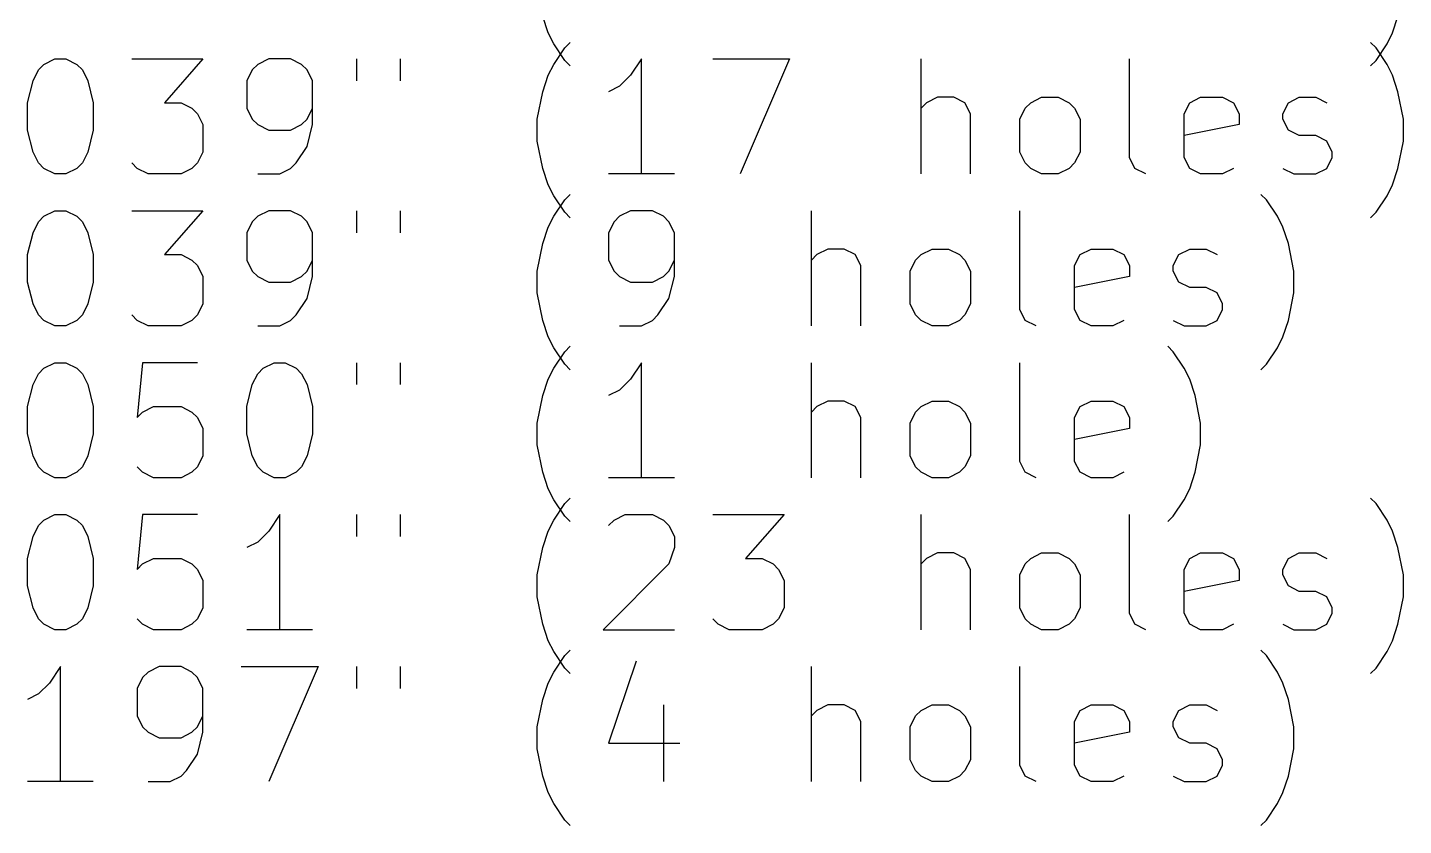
# Model space of a CAD drawing. Extents: x 45 to 193, y -202 to -40.
# Drawn here: x 82.5 to 118.35, y -201.78 to -180.97 of the extents above; entities that cross this region are included whole.
import ezdxf

# ---------------------------------------------------------------- set-up
doc = ezdxf.new("R2010")
doc.units = 0
doc.header["$MEASUREMENT"] = 0
doc.layers.add('BLACK', color=7, linetype='CONTINUOUS')

msp = doc.modelspace()

# ---------------------------------------------------------------- linework, layer by layer
at = {"layer": 'Black'}
for p, q in [((96.0679, -181.118), (95.925, -180.689)), ((118.068, -181.118), (118.211, -180.689)), ((96.2107, -181.404), (96.0679, -181.118)), ((96.4964, -181.832), (96.2107, -181.404)), ((96.4964, -181.506), (96.6393, -181.364)), ((117.639, -181.506), (117.496, -181.364)), ((117.639, -181.832), (117.925, -181.404)), ((117.925, -181.404), (118.068, -181.118)), ((82.925, -181.935), (83.2107, -181.792)), ((83.2107, -181.792), (83.4964, -181.792)), ((83.4964, -181.792), (83.7821, -181.935)), ((85.2107, -181.792), (87.0679, -181.792)), ((87.0679, -181.792), (86.0679, -182.935)), ((88.7821, -181.792), (88.4964, -181.935)), ((89.3536, -181.792), (88.7821, -181.792)), ((89.6393, -181.935), (89.3536, -181.792)), ((91.0679, -181.792), (91.0679, -182.364)), ((92.2107, -181.792), (92.2107, -182.364)), ((96.2107, -181.935), (96.4964, -181.506)), ((98.4964, -181.792), (98.2107, -182.221)), ((98.4964, -184.792), (98.4964, -181.792)), ((100.354, -181.792), (102.354, -181.792)), ((102.354, -181.792), (101.068, -184.792)), ((105.782, -184.792), (105.782, -181.792)), ((111.211, -184.364), (111.211, -181.792)), ((117.925, -181.935), (117.639, -181.506)), ((82.6393, -182.364), (82.7821, -182.078)), ((82.7821, -182.078), (82.925, -181.935)), ((83.7821, -181.935), (83.925, -182.078)), ((83.925, -182.078), (84.0679, -182.364)), ((88.3536, -182.078), (88.2107, -182.364)), ((88.4964, -181.935), (88.3536, -182.078)), ((89.7821, -182.078), (89.6393, -181.935)), ((89.925, -182.364), (89.7821, -182.078)), ((96.0679, -182.221), (96.2107, -181.935)), ((96.6393, -181.975), (96.4964, -181.832)), ((117.496, -181.975), (117.639, -181.832)), ((118.068, -182.221), (117.925, -181.935)), ((82.4964, -182.935), (82.6393, -182.364)), ((84.0679, -182.364), (84.2107, -182.935)), ((88.2107, -182.364), (88.2107, -183.078)), ((89.925, -183.506), (89.925, -182.364)), ((95.925, -182.649), (96.0679, -182.221)), ((97.925, -182.506), (97.6393, -182.649)), ((98.2107, -182.221), (97.925, -182.506)), ((118.211, -182.649), (118.068, -182.221)), ((95.7821, -183.364), (95.925, -182.649)), ((106.211, -182.792), (105.925, -182.935)), ((106.639, -182.792), (106.211, -182.792)), ((106.925, -182.935), (106.639, -182.792)), ((108.639, -182.935), (108.925, -182.792)), ((108.925, -182.792), (109.354, -182.792)), ((109.354, -182.792), (109.639, -182.935)), ((112.782, -182.935), (113.068, -182.792)), ((113.068, -182.792), (113.639, -182.792)), ((113.639, -182.792), (113.925, -182.935)), ((115.354, -182.935), (115.639, -182.792)), ((115.639, -182.792), (116.068, -182.792)), ((116.068, -182.792), (116.354, -182.935)), ((118.354, -183.364), (118.211, -182.649)), ((82.4964, -183.649), (82.4964, -182.935)), ((84.2107, -182.935), (84.2107, -183.649)), ((86.0679, -182.935), (86.4964, -182.935)), ((86.4964, -182.935), (86.7821, -183.078)), ((86.7821, -183.078), (86.925, -183.221)), ((86.925, -183.221), (87.0679, -183.506)), ((88.2107, -183.078), (88.3536, -183.364)), ((89.7821, -183.364), (89.925, -183.078)), ((105.925, -182.935), (105.782, -183.078)), ((107.068, -183.221), (106.925, -182.935)), ((107.068, -184.792), (107.068, -183.221)), ((108.354, -183.364), (108.496, -183.078)), ((108.496, -183.078), (108.639, -182.935)), ((109.639, -182.935), (109.782, -183.078)), ((109.782, -183.078), (109.925, -183.364)), ((112.639, -183.221), (112.782, -182.935)), ((112.639, -184.364), (112.639, -183.221)), ((113.925, -182.935), (114.068, -183.221)), ((114.068, -183.221), (114.068, -183.506)), ((115.211, -183.221), (115.354, -182.935)), ((115.211, -183.364), (115.211, -183.221)), ((87.0679, -183.506), (87.0679, -184.221)), ((88.3536, -183.364), (88.4964, -183.506)), ((88.4964, -183.506), (88.7821, -183.649)), ((89.3536, -183.649), (89.6393, -183.506)), ((89.6393, -183.506), (89.7821, -183.364)), ((89.7821, -184.078), (89.925, -183.506)), ((95.7821, -183.935), (95.7821, -183.364)), ((108.354, -184.221), (108.354, -183.364)), ((109.925, -183.364), (109.925, -184.221)), ((114.068, -183.506), (112.639, -183.792)), ((115.354, -183.649), (115.211, -183.364)), ((118.354, -183.935), (118.354, -183.364)), ((82.6393, -184.221), (82.4964, -183.649)), ((84.2107, -183.649), (84.0679, -184.221)), ((88.7821, -183.649), (89.3536, -183.649)), ((95.925, -184.649), (95.7821, -183.935)), ((115.639, -183.792), (115.354, -183.649)), ((116.068, -183.792), (115.639, -183.792)), ((116.354, -183.935), (116.068, -183.792)), ((116.496, -184.221), (116.354, -183.935)), ((118.211, -184.649), (118.354, -183.935)), ((82.7821, -184.506), (82.6393, -184.221)), ((84.0679, -184.221), (83.925, -184.506)), ((87.0679, -184.221), (86.925, -184.506)), ((89.4964, -184.506), (89.7821, -184.078)), ((108.496, -184.506), (108.354, -184.221)), ((109.925, -184.221), (109.782, -184.506)), ((116.496, -184.364), (116.496, -184.221)), ((82.925, -184.649), (82.7821, -184.506)), ((83.2107, -184.792), (82.925, -184.649)), ((83.7821, -184.649), (83.4964, -184.792)), ((83.925, -184.506), (83.7821, -184.649)), ((85.3536, -184.649), (85.2107, -184.506)), ((85.6393, -184.792), (85.3536, -184.649)), ((86.7821, -184.649), (86.4964, -184.792)), ((86.925, -184.506), (86.7821, -184.649)), ((89.0679, -184.792), (89.3536, -184.649)), ((89.3536, -184.649), (89.4964, -184.506)), ((96.0679, -185.078), (95.925, -184.649)), ((108.639, -184.649), (108.496, -184.506)), ((108.925, -184.792), (108.639, -184.649)), ((109.639, -184.649), (109.354, -184.792)), ((109.782, -184.506), (109.639, -184.649)), ((111.354, -184.649), (111.211, -184.364)), ((111.639, -184.792), (111.354, -184.649)), ((112.782, -184.649), (112.639, -184.364)), ((113.068, -184.792), (112.782, -184.649)), ((113.925, -184.649), (113.639, -184.792)), ((115.211, -184.649), (115.496, -184.792)), ((116.068, -184.792), (116.354, -184.649)), ((116.354, -184.649), (116.496, -184.364)), ((118.068, -185.078), (118.211, -184.649)), ((83.4964, -184.792), (83.2107, -184.792)), ((86.4964, -184.792), (85.6393, -184.792)), ((88.4964, -184.792), (89.0679, -184.792)), ((99.3536, -184.792), (97.6393, -184.792)), ((109.354, -184.792), (108.925, -184.792)), ((113.639, -184.792), (113.068, -184.792)), ((115.496, -184.792), (116.068, -184.792)), ((96.2107, -185.364), (96.0679, -185.078)), ((96.4964, -185.792), (96.2107, -185.364)), ((96.4964, -185.466), (96.6393, -185.324)), ((114.782, -185.466), (114.639, -185.324)), ((117.639, -185.792), (117.925, -185.364)), ((117.925, -185.364), (118.068, -185.078)), ((96.2107, -185.895), (96.4964, -185.466)), ((115.068, -185.895), (114.782, -185.466)), ((82.6393, -186.324), (82.7821, -186.038)), ((82.7821, -186.038), (82.925, -185.895)), ((82.925, -185.895), (83.2107, -185.752)), ((83.2107, -185.752), (83.4964, -185.752)), ((83.4964, -185.752), (83.7821, -185.895)), ((83.7821, -185.895), (83.925, -186.038)), ((83.925, -186.038), (84.0679, -186.324)), ((85.2107, -185.752), (87.0679, -185.752)), ((87.0679, -185.752), (86.0679, -186.895)), ((88.3536, -186.038), (88.2107, -186.324)), ((88.4964, -185.895), (88.3536, -186.038)), ((88.7821, -185.752), (88.4964, -185.895)), ((89.3536, -185.752), (88.7821, -185.752)), ((89.6393, -185.895), (89.3536, -185.752)), ((89.7821, -186.038), (89.6393, -185.895)), ((89.925, -186.324), (89.7821, -186.038)), ((91.0679, -185.752), (91.0679, -186.324)), ((92.2107, -185.752), (92.2107, -186.324)), ((96.0679, -186.181), (96.2107, -185.895)), ((96.6393, -185.935), (96.4964, -185.792)), ((97.7821, -186.038), (97.6393, -186.324)), ((97.925, -185.895), (97.7821, -186.038)), ((98.2107, -185.752), (97.925, -185.895)), ((98.7821, -185.752), (98.2107, -185.752)), ((99.0679, -185.895), (98.7821, -185.752)), ((99.2107, -186.038), (99.0679, -185.895)), ((99.3536, -186.324), (99.2107, -186.038)), ((102.925, -188.752), (102.925, -185.752)), ((108.354, -188.324), (108.354, -185.752)), ((115.211, -186.181), (115.068, -185.895)), ((117.496, -185.935), (117.639, -185.792)), ((82.4964, -186.895), (82.6393, -186.324)), ((84.0679, -186.324), (84.2107, -186.895)), ((88.2107, -186.324), (88.2107, -187.038)), ((89.925, -187.466), (89.925, -186.324)), ((95.925, -186.609), (96.0679, -186.181)), ((97.6393, -186.324), (97.6393, -187.038)), ((99.3536, -187.466), (99.3536, -186.324)), ((115.354, -186.609), (115.211, -186.181)), ((95.7821, -187.324), (95.925, -186.609)), ((103.354, -186.752), (103.068, -186.895)), ((103.782, -186.752), (103.354, -186.752)), ((104.068, -186.895), (103.782, -186.752)), ((105.782, -186.895), (106.068, -186.752)), ((106.068, -186.752), (106.496, -186.752)), ((106.496, -186.752), (106.782, -186.895)), ((109.925, -186.895), (110.211, -186.752)), ((110.211, -186.752), (110.782, -186.752)), ((110.782, -186.752), (111.068, -186.895)), ((112.496, -186.895), (112.782, -186.752)), ((112.782, -186.752), (113.211, -186.752)), ((113.211, -186.752), (113.496, -186.895)), ((115.496, -187.324), (115.354, -186.609)), ((82.4964, -187.609), (82.4964, -186.895)), ((84.2107, -186.895), (84.2107, -187.609)), ((86.0679, -186.895), (86.4964, -186.895)), ((86.4964, -186.895), (86.7821, -187.038)), ((86.7821, -187.038), (86.925, -187.181)), ((88.2107, -187.038), (88.3536, -187.324)), ((89.7821, -187.324), (89.925, -187.038)), ((97.6393, -187.038), (97.7821, -187.324)), ((99.2107, -187.324), (99.3536, -187.038)), ((103.068, -186.895), (102.925, -187.038)), ((104.211, -187.181), (104.068, -186.895)), ((105.496, -187.324), (105.639, -187.038)), ((105.639, -187.038), (105.782, -186.895)), ((106.782, -186.895), (106.925, -187.038)), ((106.925, -187.038), (107.068, -187.324)), ((109.782, -187.181), (109.925, -186.895)), ((111.068, -186.895), (111.211, -187.181)), ((112.354, -187.181), (112.496, -186.895)), ((86.925, -187.181), (87.0679, -187.466)), ((87.0679, -187.466), (87.0679, -188.181)), ((88.3536, -187.324), (88.4964, -187.466)), ((88.4964, -187.466), (88.7821, -187.609)), ((89.3536, -187.609), (89.6393, -187.466)), ((89.6393, -187.466), (89.7821, -187.324)), ((89.7821, -188.038), (89.925, -187.466)), ((95.7821, -187.895), (95.7821, -187.324)), ((97.7821, -187.324), (97.925, -187.466)), ((97.925, -187.466), (98.2107, -187.609)), ((98.7821, -187.609), (99.0679, -187.466)), ((99.0679, -187.466), (99.2107, -187.324)), ((99.2107, -188.038), (99.3536, -187.466)), ((104.211, -188.752), (104.211, -187.181)), ((105.496, -188.181), (105.496, -187.324)), ((107.068, -187.324), (107.068, -188.181)), ((109.782, -188.324), (109.782, -187.181)), ((111.211, -187.466), (109.782, -187.752)), ((111.211, -187.181), (111.211, -187.466)), ((112.354, -187.324), (112.354, -187.181)), ((112.496, -187.609), (112.354, -187.324)), ((115.496, -187.895), (115.496, -187.324)), ((82.6393, -188.181), (82.4964, -187.609)), ((84.2107, -187.609), (84.0679, -188.181)), ((88.7821, -187.609), (89.3536, -187.609)), ((98.2107, -187.609), (98.7821, -187.609)), ((112.782, -187.752), (112.496, -187.609)), ((113.211, -187.752), (112.782, -187.752)), ((113.496, -187.895), (113.211, -187.752)), ((82.7821, -188.466), (82.6393, -188.181)), ((84.0679, -188.181), (83.925, -188.466)), ((87.0679, -188.181), (86.925, -188.466)), ((89.4964, -188.466), (89.7821, -188.038)), ((95.925, -188.609), (95.7821, -187.895)), ((98.925, -188.466), (99.2107, -188.038)), ((105.639, -188.466), (105.496, -188.181)), ((107.068, -188.181), (106.925, -188.466)), ((113.639, -188.181), (113.496, -187.895)), ((113.639, -188.324), (113.639, -188.181)), ((115.354, -188.609), (115.496, -187.895)), ((82.925, -188.609), (82.7821, -188.466)), ((83.2107, -188.752), (82.925, -188.609)), ((83.7821, -188.609), (83.4964, -188.752)), ((83.925, -188.466), (83.7821, -188.609)), ((85.3536, -188.609), (85.2107, -188.466)), ((85.6393, -188.752), (85.3536, -188.609)), ((86.7821, -188.609), (86.4964, -188.752)), ((86.925, -188.466), (86.7821, -188.609)), ((89.0679, -188.752), (89.3536, -188.609)), ((89.3536, -188.609), (89.4964, -188.466)), ((96.0679, -189.038), (95.925, -188.609)), ((98.4964, -188.752), (98.7821, -188.609)), ((98.7821, -188.609), (98.925, -188.466)), ((105.782, -188.609), (105.639, -188.466)), ((106.068, -188.752), (105.782, -188.609)), ((106.782, -188.609), (106.496, -188.752)), ((106.925, -188.466), (106.782, -188.609)), ((108.496, -188.609), (108.354, -188.324)), ((108.782, -188.752), (108.496, -188.609)), ((109.925, -188.609), (109.782, -188.324)), ((110.211, -188.752), (109.925, -188.609)), ((111.068, -188.609), (110.782, -188.752)), ((112.354, -188.609), (112.639, -188.752)), ((113.211, -188.752), (113.496, -188.609)), ((113.496, -188.609), (113.639, -188.324)), ((115.211, -189.038), (115.354, -188.609)), ((83.4964, -188.752), (83.2107, -188.752)), ((86.4964, -188.752), (85.6393, -188.752)), ((88.4964, -188.752), (89.0679, -188.752)), ((97.925, -188.752), (98.4964, -188.752)), ((106.496, -188.752), (106.068, -188.752)), ((110.782, -188.752), (110.211, -188.752)), ((112.639, -188.752), (113.211, -188.752)), ((96.2107, -189.324), (96.0679, -189.038)), ((96.4964, -189.752), (96.2107, -189.324)), ((96.4964, -189.426), (96.6393, -189.284)), ((112.354, -189.426), (112.211, -189.284)), ((114.782, -189.752), (115.068, -189.324)), ((115.068, -189.324), (115.211, -189.038)), ((96.2107, -189.855), (96.4964, -189.426)), ((112.639, -189.855), (112.354, -189.426)), ((82.6393, -190.284), (82.7821, -189.998)), ((82.7821, -189.998), (82.925, -189.855)), ((82.925, -189.855), (83.2107, -189.712)), ((83.2107, -189.712), (83.4964, -189.712)), ((83.4964, -189.712), (83.7821, -189.855)), ((83.7821, -189.855), (83.925, -189.998)), ((83.925, -189.998), (84.0679, -190.284)), ((85.4964, -189.712), (85.3536, -191.141)), ((86.925, -189.712), (85.4964, -189.712)), ((88.3536, -190.284), (88.4964, -189.998)), ((88.4964, -189.998), (88.6393, -189.855)), ((88.6393, -189.855), (88.925, -189.712)), ((88.925, -189.712), (89.2107, -189.712)), ((89.2107, -189.712), (89.4964, -189.855)), ((89.4964, -189.855), (89.6393, -189.998)), ((89.6393, -189.998), (89.7821, -190.284)), ((91.0679, -189.712), (91.0679, -190.284)), ((92.2107, -189.712), (92.2107, -190.284)), ((96.0679, -190.141), (96.2107, -189.855)), ((96.6393, -189.895), (96.4964, -189.752)), ((98.4964, -189.712), (98.2107, -190.141)), ((98.4964, -192.712), (98.4964, -189.712)), ((102.925, -192.712), (102.925, -189.712)), ((108.354, -192.284), (108.354, -189.712)), ((112.782, -190.141), (112.639, -189.855)), ((114.639, -189.895), (114.782, -189.752)), ((82.4964, -190.855), (82.6393, -190.284)), ((84.0679, -190.284), (84.2107, -190.855)), ((88.2107, -190.855), (88.3536, -190.284)), ((89.7821, -190.284), (89.925, -190.855)), ((95.925, -190.569), (96.0679, -190.141)), ((98.2107, -190.141), (97.925, -190.426)), ((112.925, -190.569), (112.782, -190.141)), ((95.7821, -191.284), (95.925, -190.569)), ((97.925, -190.426), (97.6393, -190.569)), ((103.354, -190.712), (103.068, -190.855)), ((103.782, -190.712), (103.354, -190.712)), ((104.068, -190.855), (103.782, -190.712)), ((105.782, -190.855), (106.068, -190.712)), ((106.068, -190.712), (106.496, -190.712)), ((106.496, -190.712), (106.782, -190.855)), ((109.925, -190.855), (110.211, -190.712)), ((110.211, -190.712), (110.782, -190.712)), ((110.782, -190.712), (111.068, -190.855)), ((113.068, -191.284), (112.925, -190.569)), ((82.4964, -191.569), (82.4964, -190.855)), ((84.2107, -190.855), (84.2107, -191.569)), ((85.3536, -191.141), (85.4964, -190.998)), ((85.4964, -190.998), (85.7821, -190.855)), ((85.7821, -190.855), (86.4964, -190.855)), ((86.4964, -190.855), (86.7821, -190.998)), ((86.7821, -190.998), (86.925, -191.141)), ((88.2107, -191.569), (88.2107, -190.855)), ((89.925, -190.855), (89.925, -191.569)), ((103.068, -190.855), (102.925, -190.998)), ((104.211, -191.141), (104.068, -190.855)), ((105.496, -191.284), (105.639, -190.998)), ((105.639, -190.998), (105.782, -190.855)), ((106.782, -190.855), (106.925, -190.998)), ((106.925, -190.998), (107.068, -191.284)), ((109.782, -191.141), (109.925, -190.855)), ((111.068, -190.855), (111.211, -191.141)), ((86.925, -191.141), (87.0679, -191.426)), ((87.0679, -191.426), (87.0679, -192.141)), ((95.7821, -191.855), (95.7821, -191.284)), ((104.211, -192.712), (104.211, -191.141)), ((105.496, -192.141), (105.496, -191.284)), ((107.068, -191.284), (107.068, -192.141)), ((109.782, -192.284), (109.782, -191.141)), ((111.211, -191.426), (109.782, -191.712)), ((111.211, -191.141), (111.211, -191.426)), ((113.068, -191.855), (113.068, -191.284)), ((82.6393, -192.141), (82.4964, -191.569)), ((84.2107, -191.569), (84.0679, -192.141)), ((88.3536, -192.141), (88.2107, -191.569)), ((89.925, -191.569), (89.7821, -192.141)), ((82.7821, -192.426), (82.6393, -192.141)), ((84.0679, -192.141), (83.925, -192.426)), ((87.0679, -192.141), (86.925, -192.426)), ((88.4964, -192.426), (88.3536, -192.141)), ((89.7821, -192.141), (89.6393, -192.426)), ((95.925, -192.569), (95.7821, -191.855)), ((105.639, -192.426), (105.496, -192.141)), ((107.068, -192.141), (106.925, -192.426)), ((112.925, -192.569), (113.068, -191.855)), ((82.925, -192.569), (82.7821, -192.426)), ((83.925, -192.426), (83.7821, -192.569)), ((85.4964, -192.569), (85.3536, -192.426)), ((86.925, -192.426), (86.7821, -192.569)), ((88.6393, -192.569), (88.4964, -192.426)), ((89.6393, -192.426), (89.4964, -192.569)), ((105.782, -192.569), (105.639, -192.426)), ((106.925, -192.426), (106.782, -192.569)), ((108.496, -192.569), (108.354, -192.284)), ((109.925, -192.569), (109.782, -192.284)), ((83.2107, -192.712), (82.925, -192.569)), ((83.4964, -192.712), (83.2107, -192.712)), ((83.7821, -192.569), (83.4964, -192.712)), ((85.7821, -192.712), (85.4964, -192.569)), ((86.4964, -192.712), (85.7821, -192.712)), ((86.7821, -192.569), (86.4964, -192.712)), ((88.925, -192.712), (88.6393, -192.569)), ((89.2107, -192.712), (88.925, -192.712)), ((89.4964, -192.569), (89.2107, -192.712)), ((96.0679, -192.998), (95.925, -192.569)), ((99.3536, -192.712), (97.6393, -192.712)), ((106.068, -192.712), (105.782, -192.569)), ((106.496, -192.712), (106.068, -192.712)), ((106.782, -192.569), (106.496, -192.712)), ((108.782, -192.712), (108.496, -192.569)), ((110.211, -192.712), (109.925, -192.569)), ((110.782, -192.712), (110.211, -192.712)), ((111.068, -192.569), (110.782, -192.712)), ((112.782, -192.998), (112.925, -192.569)), ((96.2107, -193.284), (96.0679, -192.998)), ((96.4964, -193.386), (96.6393, -193.244)), ((112.639, -193.284), (112.782, -192.998)), ((117.639, -193.386), (117.496, -193.244)), ((96.4964, -193.712), (96.2107, -193.284)), ((96.2107, -193.815), (96.4964, -193.386)), ((112.354, -193.712), (112.639, -193.284)), ((117.925, -193.815), (117.639, -193.386)), ((82.6393, -194.244), (82.7821, -193.958)), ((82.7821, -193.958), (82.925, -193.815)), ((82.925, -193.815), (83.2107, -193.672)), ((83.2107, -193.672), (83.4964, -193.672)), ((83.4964, -193.672), (83.7821, -193.815)), ((83.7821, -193.815), (83.925, -193.958)), ((83.925, -193.958), (84.0679, -194.244)), ((85.4964, -193.672), (85.3536, -195.101)), ((86.925, -193.672), (85.4964, -193.672)), ((89.0679, -193.672), (88.7821, -194.101)), ((89.0679, -196.672), (89.0679, -193.672)), ((91.0679, -193.672), (91.0679, -194.244)), ((92.2107, -193.672), (92.2107, -194.244)), ((96.0679, -194.101), (96.2107, -193.815)), ((96.6393, -193.855), (96.4964, -193.712)), ((97.6393, -193.958), (97.7821, -193.815)), ((97.7821, -193.815), (98.0679, -193.672)), ((98.0679, -193.672), (98.7821, -193.672)), ((98.7821, -193.672), (99.0679, -193.815)), ((99.0679, -193.815), (99.2107, -193.958)), ((99.2107, -193.958), (99.3536, -194.244)), ((100.354, -193.672), (102.211, -193.672)), ((102.211, -193.672), (101.211, -194.815)), ((105.782, -196.672), (105.782, -193.672)), ((111.211, -196.244), (111.211, -193.672)), ((112.211, -193.855), (112.354, -193.712)), ((118.068, -194.101), (117.925, -193.815)), ((82.4964, -194.815), (82.6393, -194.244)), ((84.0679, -194.244), (84.2107, -194.815)), ((88.7821, -194.101), (88.4964, -194.386)), ((95.925, -194.529), (96.0679, -194.101)), ((99.3536, -194.244), (99.3536, -194.529)), ((118.211, -194.529), (118.068, -194.101)), ((88.4964, -194.386), (88.2107, -194.529)), ((95.7821, -195.244), (95.925, -194.529)), ((99.3536, -194.529), (99.2107, -194.958)), ((106.211, -194.672), (105.925, -194.815)), ((106.639, -194.672), (106.211, -194.672)), ((106.925, -194.815), (106.639, -194.672)), ((108.639, -194.815), (108.925, -194.672)), ((108.925, -194.672), (109.354, -194.672)), ((109.354, -194.672), (109.639, -194.815)), ((112.782, -194.815), (113.068, -194.672)), ((113.068, -194.672), (113.639, -194.672)), ((113.639, -194.672), (113.925, -194.815)), ((115.354, -194.815), (115.639, -194.672)), ((115.639, -194.672), (116.068, -194.672)), ((116.068, -194.672), (116.354, -194.815)), ((118.354, -195.244), (118.211, -194.529)), ((82.4964, -195.529), (82.4964, -194.815)), ((84.2107, -194.815), (84.2107, -195.529)), ((85.3536, -195.101), (85.4964, -194.958)), ((85.4964, -194.958), (85.7821, -194.815)), ((85.7821, -194.815), (86.4964, -194.815)), ((86.4964, -194.815), (86.7821, -194.958)), ((86.7821, -194.958), (86.925, -195.101)), ((99.2107, -194.958), (97.4964, -196.672)), ((101.211, -194.815), (101.639, -194.815)), ((101.639, -194.815), (101.925, -194.958)), ((101.925, -194.958), (102.068, -195.101)), ((105.925, -194.815), (105.782, -194.958)), ((107.068, -195.101), (106.925, -194.815)), ((108.354, -195.244), (108.496, -194.958)), ((108.496, -194.958), (108.639, -194.815)), ((109.639, -194.815), (109.782, -194.958)), ((109.782, -194.958), (109.925, -195.244)), ((112.639, -195.101), (112.782, -194.815)), ((113.925, -194.815), (114.068, -195.101)), ((115.211, -195.101), (115.354, -194.815)), ((86.925, -195.101), (87.0679, -195.386)), ((87.0679, -195.386), (87.0679, -196.101)), ((95.7821, -195.815), (95.7821, -195.244)), ((102.068, -195.101), (102.211, -195.386)), ((102.211, -195.386), (102.211, -196.101)), ((107.068, -196.672), (107.068, -195.101)), ((108.354, -196.101), (108.354, -195.244)), ((109.925, -195.244), (109.925, -196.101)), ((112.639, -196.244), (112.639, -195.101)), ((114.068, -195.386), (112.639, -195.672)), ((114.068, -195.101), (114.068, -195.386)), ((115.211, -195.244), (115.211, -195.101)), ((115.354, -195.529), (115.211, -195.244)), ((118.354, -195.815), (118.354, -195.244)), ((82.6393, -196.101), (82.4964, -195.529)), ((84.2107, -195.529), (84.0679, -196.101)), ((115.639, -195.672), (115.354, -195.529)), ((116.068, -195.672), (115.639, -195.672)), ((116.354, -195.815), (116.068, -195.672)), ((82.7821, -196.386), (82.6393, -196.101)), ((84.0679, -196.101), (83.925, -196.386)), ((87.0679, -196.101), (86.925, -196.386)), ((95.925, -196.529), (95.7821, -195.815)), ((102.211, -196.101), (102.068, -196.386)), ((108.496, -196.386), (108.354, -196.101)), ((109.925, -196.101), (109.782, -196.386)), ((116.496, -196.101), (116.354, -195.815)), ((116.496, -196.244), (116.496, -196.101)), ((118.211, -196.529), (118.354, -195.815)), ((82.925, -196.529), (82.7821, -196.386)), ((83.925, -196.386), (83.7821, -196.529)), ((85.4964, -196.529), (85.3536, -196.386)), ((86.925, -196.386), (86.7821, -196.529)), ((100.496, -196.529), (100.354, -196.386)), ((102.068, -196.386), (101.925, -196.529)), ((108.639, -196.529), (108.496, -196.386)), ((109.782, -196.386), (109.639, -196.529)), ((111.354, -196.529), (111.211, -196.244)), ((112.782, -196.529), (112.639, -196.244)), ((116.354, -196.529), (116.496, -196.244)), ((83.2107, -196.672), (82.925, -196.529)), ((83.4964, -196.672), (83.2107, -196.672)), ((83.7821, -196.529), (83.4964, -196.672)), ((85.7821, -196.672), (85.4964, -196.529)), ((86.4964, -196.672), (85.7821, -196.672)), ((86.7821, -196.529), (86.4964, -196.672)), ((89.925, -196.672), (88.2107, -196.672)), ((96.0679, -196.958), (95.925, -196.529)), ((97.4964, -196.672), (99.3536, -196.672)), ((100.782, -196.672), (100.496, -196.529)), ((101.639, -196.672), (100.782, -196.672)), ((101.925, -196.529), (101.639, -196.672)), ((108.925, -196.672), (108.639, -196.529)), ((109.354, -196.672), (108.925, -196.672)), ((109.639, -196.529), (109.354, -196.672)), ((111.639, -196.672), (111.354, -196.529)), ((113.068, -196.672), (112.782, -196.529)), ((113.639, -196.672), (113.068, -196.672)), ((113.925, -196.529), (113.639, -196.672)), ((115.211, -196.529), (115.496, -196.672)), ((115.496, -196.672), (116.068, -196.672)), ((116.068, -196.672), (116.354, -196.529)), ((118.068, -196.958), (118.211, -196.529)), ((96.2107, -197.244), (96.0679, -196.958)), ((96.4964, -197.346), (96.6393, -197.204)), ((114.782, -197.346), (114.639, -197.204)), ((117.925, -197.244), (118.068, -196.958)), ((96.4964, -197.672), (96.2107, -197.244)), ((96.2107, -197.775), (96.4964, -197.346)), ((98.3536, -197.489), (97.6393, -199.632)), ((115.068, -197.775), (114.782, -197.346)), ((117.639, -197.672), (117.925, -197.244)), ((83.3536, -197.632), (83.0679, -198.061)), ((83.3536, -200.632), (83.3536, -197.632)), ((85.4964, -197.918), (85.3536, -198.204)), ((85.6393, -197.775), (85.4964, -197.918)), ((85.925, -197.632), (85.6393, -197.775)), ((86.4964, -197.632), (85.925, -197.632)), ((86.7821, -197.775), (86.4964, -197.632)), ((86.925, -197.918), (86.7821, -197.775)), ((87.0679, -198.204), (86.925, -197.918)), ((88.0679, -197.632), (90.0679, -197.632)), ((90.0679, -197.632), (88.7821, -200.632)), ((91.0679, -197.632), (91.0679, -198.204)), ((92.2107, -197.632), (92.2107, -198.204)), ((96.0679, -198.061), (96.2107, -197.775)), ((96.6393, -197.815), (96.4964, -197.672)), ((102.925, -200.632), (102.925, -197.632)), ((108.354, -200.204), (108.354, -197.632)), ((115.211, -198.061), (115.068, -197.775)), ((117.496, -197.815), (117.639, -197.672)), ((83.0679, -198.061), (82.7821, -198.346)), ((85.3536, -198.204), (85.3536, -198.918)), ((87.0679, -199.346), (87.0679, -198.204)), ((95.925, -198.489), (96.0679, -198.061)), ((115.354, -198.489), (115.211, -198.061)), ((82.7821, -198.346), (82.4964, -198.489)), ((95.7821, -199.204), (95.925, -198.489)), ((99.0679, -198.632), (99.0679, -200.632)), ((103.354, -198.632), (103.068, -198.775)), ((103.782, -198.632), (103.354, -198.632)), ((104.068, -198.775), (103.782, -198.632)), ((105.782, -198.775), (106.068, -198.632)), ((106.068, -198.632), (106.496, -198.632)), ((106.496, -198.632), (106.782, -198.775)), ((109.925, -198.775), (110.211, -198.632)), ((110.211, -198.632), (110.782, -198.632)), ((110.782, -198.632), (111.068, -198.775)), ((112.496, -198.775), (112.782, -198.632)), ((112.782, -198.632), (113.211, -198.632)), ((113.211, -198.632), (113.496, -198.775)), ((115.496, -199.204), (115.354, -198.489)), ((85.3536, -198.918), (85.4964, -199.204)), ((86.925, -199.204), (87.0679, -198.918)), ((103.068, -198.775), (102.925, -198.918)), ((104.211, -199.061), (104.068, -198.775)), ((105.496, -199.204), (105.639, -198.918)), ((105.639, -198.918), (105.782, -198.775)), ((106.782, -198.775), (106.925, -198.918)), ((106.925, -198.918), (107.068, -199.204)), ((109.782, -199.061), (109.925, -198.775)), ((111.068, -198.775), (111.211, -199.061)), ((112.354, -199.061), (112.496, -198.775)), ((85.4964, -199.204), (85.6393, -199.346)), ((85.6393, -199.346), (85.925, -199.489)), ((86.4964, -199.489), (86.7821, -199.346)), ((86.7821, -199.346), (86.925, -199.204)), ((86.925, -199.918), (87.0679, -199.346)), ((95.7821, -199.775), (95.7821, -199.204)), ((104.211, -200.632), (104.211, -199.061)), ((105.496, -200.061), (105.496, -199.204)), ((107.068, -199.204), (107.068, -200.061)), ((109.782, -200.204), (109.782, -199.061)), ((111.211, -199.346), (109.782, -199.632)), ((111.211, -199.061), (111.211, -199.346)), ((112.354, -199.204), (112.354, -199.061)), ((112.496, -199.489), (112.354, -199.204)), ((115.496, -199.775), (115.496, -199.204)), ((85.925, -199.489), (86.4964, -199.489)), ((97.6393, -199.632), (99.4964, -199.632)), ((112.782, -199.632), (112.496, -199.489)), ((113.211, -199.632), (112.782, -199.632)), ((113.496, -199.775), (113.211, -199.632)), ((86.6393, -200.346), (86.925, -199.918)), ((95.925, -200.489), (95.7821, -199.775)), ((105.639, -200.346), (105.496, -200.061)), ((107.068, -200.061), (106.925, -200.346)), ((113.639, -200.061), (113.496, -199.775)), ((113.639, -200.204), (113.639, -200.061)), ((115.354, -200.489), (115.496, -199.775)), ((86.4964, -200.489), (86.6393, -200.346)), ((105.782, -200.489), (105.639, -200.346)), ((106.925, -200.346), (106.782, -200.489)), ((108.496, -200.489), (108.354, -200.204)), ((109.925, -200.489), (109.782, -200.204)), ((113.496, -200.489), (113.639, -200.204)), ((84.2107, -200.632), (82.4964, -200.632)), ((85.6393, -200.632), (86.2107, -200.632)), ((86.2107, -200.632), (86.4964, -200.489)), ((96.0679, -200.918), (95.925, -200.489)), ((106.068, -200.632), (105.782, -200.489)), ((106.496, -200.632), (106.068, -200.632)), ((106.782, -200.489), (106.496, -200.632)), ((108.782, -200.632), (108.496, -200.489)), ((110.211, -200.632), (109.925, -200.489)), ((110.782, -200.632), (110.211, -200.632)), ((111.068, -200.489), (110.782, -200.632)), ((112.354, -200.489), (112.639, -200.632)), ((112.639, -200.632), (113.211, -200.632)), ((113.211, -200.632), (113.496, -200.489)), ((115.211, -200.918), (115.354, -200.489)), ((96.2107, -201.204), (96.0679, -200.918)), ((115.068, -201.204), (115.211, -200.918)), ((96.4964, -201.632), (96.2107, -201.204)), ((114.782, -201.632), (115.068, -201.204)), ((96.6393, -201.775), (96.4964, -201.632)), ((114.639, -201.775), (114.782, -201.632))]:
    msp.add_line(p, q, dxfattribs=at)

doc.saveas('drawing.dxf')
